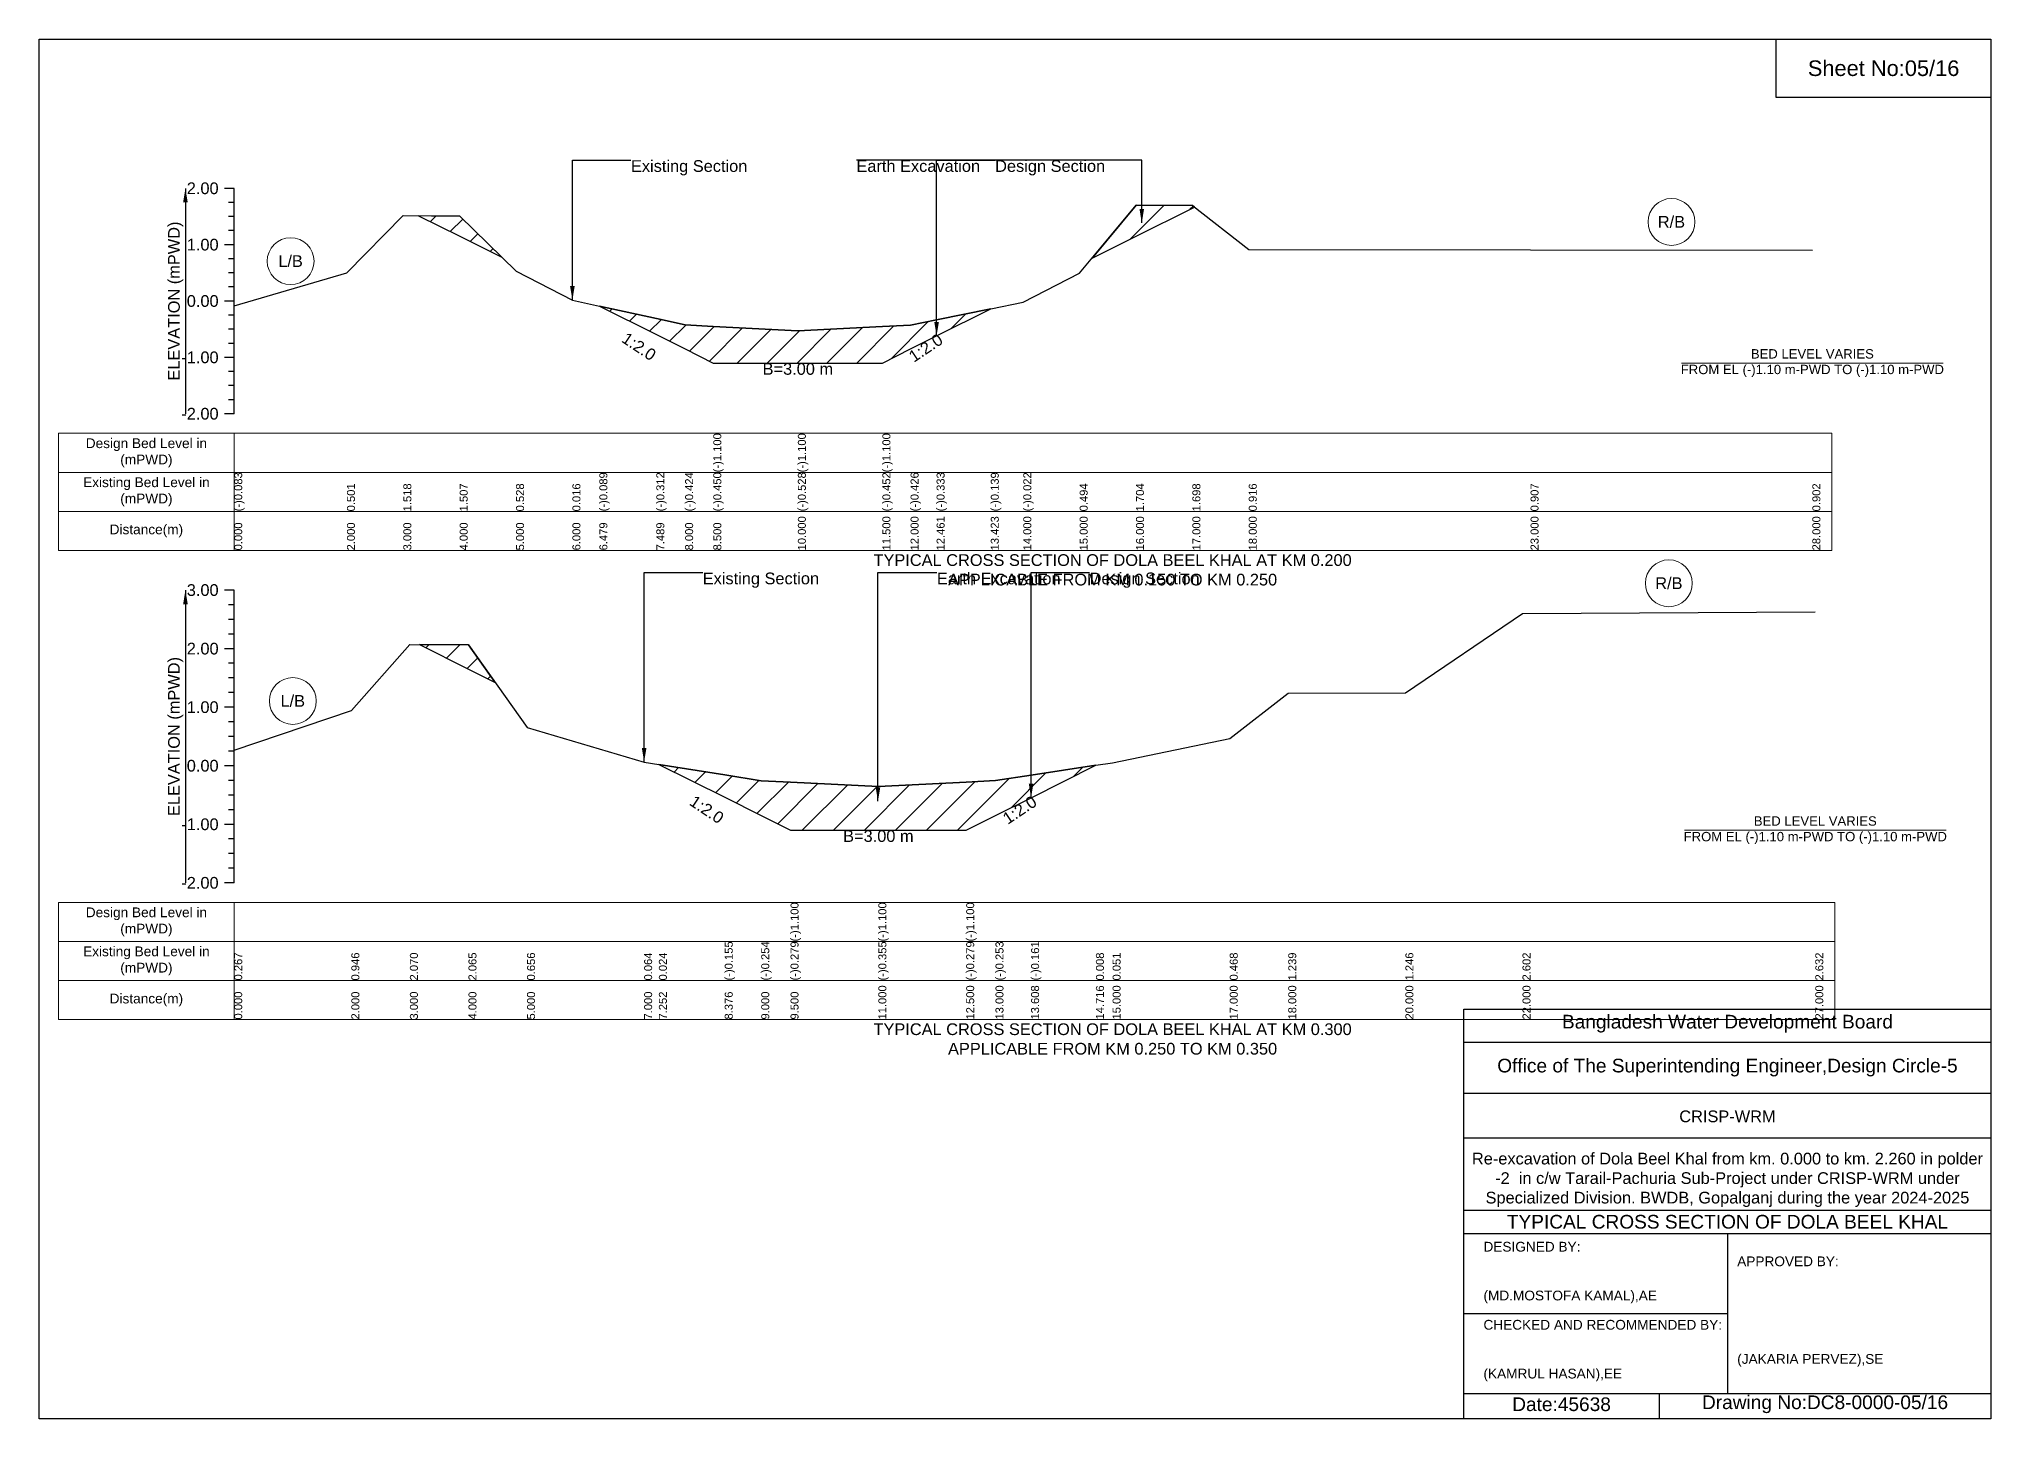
# Model space of a CAD drawing. Header units: inches. Extents: x 91000 to 258000, y -5656 to 125.
# Drawn here: x 140000 to 148000, y -5656 to 0 of the extents above; entities that cross this region are included whole.
import ezdxf

# ---------------------------------------------------------------- set-up
doc = ezdxf.new("R2010")
doc.units = ezdxf.units.IN
doc.header["$LTSCALE"] = 7
doc.header["$MEASUREMENT"] = 0
for name, color, linetype, lineweight in [('Cross section Data Border', 7, 'Continuous', 9), ('Cross Section Labels', 7, 'Continuous', 9), ('Existing_Bed_Level for Xsection', 7, 'Continuous', 25)]:
    doc.layers.add(name, color=color, linetype=linetype, lineweight=lineweight)
doc.styles.get("Standard").update_dxf_attribs({"font": 'arial.ttf'})
doc.dimstyles.get("Standard").update_dxf_attribs({"dimtxt": 0.18, "dimasz": 0.18, "dimexe": 0.18, "dimexo": 0.0625, "dimgap": 0.09, "dimtad": 0, "dimtih": 1, "dimtoh": 1, "dimdec": 4, "dimzin": 0, "dimdsep": 46, "dimtxsty": 'Standard', "dimcen": 0.09, "dimadec": 0, "dimazin": 0, "dimtfac": 1, "dimtdec": 4, "dimtofl": 0, "dimtmove": 0, "dimatfit": 3, "dimfxl": 1, "dimtolj": 1, "dimtzin": 0, "dimarcsym": 0})

msp = doc.modelspace()

# ---------------------------------------------------------------- hatches: boundary and pattern name
at = {"layer": 'Existing_Bed_Level for Xsection'}
h = msp.add_hatch(dxfattribs=at)
h.set_pattern_fill('ANSI31', color=256, scale=693, style=0)
h.paths.add_polyline_path([(144315.8, -898.5), (144496, -808.4), (144727, -692.9), (144735.6, -688.6), (144727, -681.8), (144496, -680.4)])
h = msp.add_hatch(dxfattribs=at)
h.set_pattern_fill('ANSI31', color=256, scale=693, style=0)
h.paths.add_polyline_path([(141555.4, -724.1), (141724, -808.4), (141896.2, -894.5), (141724, -725.9)])
h = msp.add_hatch(dxfattribs=at)
h.set_pattern_fill('ANSI31', color=256, scale=693, style=0)
h.paths.add_polyline_path([(142296.5, -1094.7), (142530, -1211.4), (142648, -1270.4), (142763.5, -1328.1), (143110, -1328.1), (143456.5, -1328.1), (143572, -1270.4), (143678.6, -1217.1), (143900.7, -1106), (143678.6, -1150.9), (143572, -1172.4), (143456.5, -1178.3), (143110, -1196), (142763.5, -1178), (142648, -1172), (142530, -1146)])
h = msp.add_hatch(dxfattribs=at)
h.set_pattern_fill('ANSI31', color=256, scale=720, style=0)
h.paths.add_polyline_path([(141558.8, -2482.2), (141760, -2582.8), (141869.6, -2637.6), (141760, -2483.2)])
h = msp.add_hatch(dxfattribs=at)
h.set_pattern_fill('ANSI31', color=256, scale=720, style=0)
h.paths.add_polyline_path([(142540.5, -2973.1), (142810.3, -3107.9), (142960, -3182.8), (143080, -3242.8), (143440, -3242.8), (143800, -3242.8), (143920, -3182.8), (144065.9, -3109.9), (144331.7, -2976.9), (144065.9, -3017.3), (143920, -3039.5), (143800, -3045.6), (143440, -3064), (143080, -3045.8), (142960, -3039.8), (142810.3, -3016)])

# ---------------------------------------------------------------- linework, layer by layer
for points in [[(140000, 0), (148000, 0), (148000, -5656), (140000, -5656)], [(147120, 0), (148000, 0), (148000, -240), (147120, -240)]]:
    msp.add_lwpolyline(points, close=True)
for points in [[(145840, -5656), (145840, -3976), (148000, -3976)], [(145840, -4112), (148000, -4112)], [(145840, -4320), (148000, -4320)], [(145840, -4504), (148000, -4504)], [(145840, -4800), (148000, -4800)], [(145840, -4896), (148000, -4896)], [(146920, -4896), (146920, -5552)], [(145840, -5224), (146920, -5224)], [(145840, -5552), (148000, -5552)], [(146640, -5552), (146640, -5656)]]:
    msp.add_lwpolyline(points)
at = {"layer": 'Cross section Data Border'}
for points in [[(140080, -1616), (147348, -1616), (147348, -2096), (140080, -2096)], [(140080, -3538.8), (147360, -3538.8), (147360, -4018.8), (140080, -4018.8)]]:
    msp.add_lwpolyline(points, close=True, dxfattribs=at)
for points in [[(140800, -1616), (140800, -2096)], [(140080, -1776), (147348, -1776)], [(140080, -1936), (147348, -1936)], [(140800, -3538.8), (140800, -4018.8)], [(140080, -3698.8), (147360, -3698.8)], [(140080, -3858.8), (147360, -3858.8)]]:
    msp.add_lwpolyline(points, dxfattribs=at)
at = {"layer": 'Cross Section Labels'}
for points in [[(146732.2, -1328.1), (147803.8, -1328.1)], [(146744.2, -3242.8), (147815.8, -3242.8)]]:
    msp.add_lwpolyline(points, dxfattribs=at)
for centre in [(146690.5, -749.6), (141031, -910.3), (146680, -2230.7), (141040, -2713.2)]:
    msp.add_circle(centre, 96, dxfattribs=at)
at = {"layer": 'Existing_Bed_Level for Xsection'}
for points in [[(140800, -612), (140760, -612)], [(140800, -1536), (140800, -1305), (140800, -1074), (140800, -843), (140800, -612)], [(140800, -669.8), (140776, -669.8)], [(140800, -1093.2), (141262, -958.3), (141493, -723.4), (141724, -725.9), (141955, -952.1), (142186, -1070.3), (142296.5, -1094.7), (142530, -1146), (142648, -1172), (142763.5, -1178), (142763.5, -1178), (143110, -1196), (143110, -1196), (143456.5, -1178.3), (143456.5, -1178.3), (143572, -1172.4), (143678.6, -1150.9), (143900.7, -1106), (144034, -1079.1), (144265, -959.9), (144496, -680.4), (144727, -681.8), (144958, -862.4), (146113, -864.5), (147268, -865.7)], [(140800, -727.5), (140776, -727.5)], [(140800, -785.3), (140776, -785.3)], [(140800, -843), (140760, -843)], [(140800, -900.8), (140776, -900.8)], [(140800, -958.5), (140776, -958.5)], [(140800, -1016.3), (140776, -1016.3)], [(140800, -1074), (140760, -1074)], [(140800, -1131.8), (140776, -1131.8)], [(140800, -1189.5), (140776, -1189.5)], [(140800, -1247.3), (140776, -1247.3)], [(140800, -1305), (140760, -1305)], [(140800, -1362.8), (140776, -1362.8)], [(140800, -1420.5), (140776, -1420.5)], [(140800, -1478.3), (140776, -1478.3)], [(140800, -1536), (140760, -1536)], [(140800, -2258.8), (140760, -2258.8)], [(140800, -2318.8), (140776, -2318.8)], [(140800, -3458.8), (140800, -3218.8), (140800, -2978.8), (140800, -2738.8), (140800, -2498.8), (140800, -2258.8)], [(140800, -2378.8), (140776, -2378.8)], [(140800, -2914.7), (141280, -2751.8), (141520, -2482), (141760, -2483.2), (142000, -2821.4), (142480, -2963.4), (142540.5, -2973.1), (142810.3, -3016), (142960, -3039.8), (143080, -3045.8), (143080, -3045.8), (143440, -3064), (143440, -3064), (143800, -3045.6), (143800, -3045.6), (143920, -3039.5), (144065.9, -3017.3), (144331.7, -2976.9), (144400, -2966.6), (144880, -2866.5), (145120, -2681.4), (145600, -2679.8), (146080, -2354.3), (147280, -2347.1)], [(140800, -2438.8), (140776, -2438.8)], [(140800, -2498.8), (140760, -2498.8)], [(140800, -2558.8), (140776, -2558.8)], [(140800, -2618.8), (140776, -2618.8)], [(140800, -2678.8), (140776, -2678.8)], [(140800, -2738.8), (140760, -2738.8)], [(140800, -2798.8), (140776, -2798.8)], [(140800, -2858.8), (140776, -2858.8)], [(140800, -2918.8), (140776, -2918.8)], [(140800, -2978.8), (140760, -2978.8)], [(140800, -3038.8), (140776, -3038.8)], [(140800, -3098.8), (140776, -3098.8)], [(140800, -3158.8), (140776, -3158.8)], [(140800, -3218.8), (140760, -3218.8)], [(140800, -3278.8), (140776, -3278.8)], [(140800, -3338.8), (140776, -3338.8)], [(140800, -3398.8), (140776, -3398.8)], [(140800, -3458.8), (140760, -3458.8)]]:
    msp.add_lwpolyline(points, dxfattribs=at)
for points in [[(144315.8, -898.5), (144496, -808.4), (144727, -692.9), (144735.6, -688.6), (144727, -681.8), (144496, -680.4)], [(141555.4, -724.1), (141724, -808.4), (141896.2, -894.5), (141724, -725.9)], [(142296.5, -1094.7), (142530, -1211.4), (142648, -1270.4), (142763.5, -1328.1), (142763.5, -1328.1), (143110, -1328.1), (143110, -1328.1), (143456.5, -1328.1), (143456.5, -1328.1), (143572, -1270.4), (143678.6, -1217.1), (143900.7, -1106), (143678.6, -1150.9), (143572, -1172.4), (143456.5, -1178.3), (143456.5, -1178.3), (143110, -1196), (143110, -1196), (142763.5, -1178), (142763.5, -1178), (142648, -1172), (142530, -1146)], [(141558.8, -2482.2), (141760, -2582.8), (141869.6, -2637.6), (141760, -2483.2)], [(142540.5, -2973.1), (142540.5, -2973.1), (142810.3, -3107.9), (142960, -3182.8), (143080, -3242.8), (143080, -3242.8), (143440, -3242.8), (143440, -3242.8), (143800, -3242.8), (143800, -3242.8), (143920, -3182.8), (144065.9, -3109.9), (144331.7, -2976.9), (144331.7, -2976.9), (144331.7, -2976.9), (144065.9, -3017.3), (143920, -3039.5), (143800, -3045.6), (143800, -3045.6), (143440, -3064), (143440, -3064), (143080, -3045.8), (143080, -3045.8), (142960, -3039.8), (142810.3, -3016), (142540.5, -2973.1)]]:
    msp.add_lwpolyline(points, close=True, dxfattribs=at)

# ---------------------------------------------------------------- texts
at = {"attachment_point": 5}
for s, insert, char_height in [('Sheet No:05/16', (147560, -120), 64), ('Bangladesh Water Development Board', (146920, -4036), 56), ('Office of The Superintending Engineer,Design Circle-5', (146920, -4216), 56)]:
    msp.add_mtext(s, dxfattribs=dict(at, insert=insert, char_height=char_height))
for s, insert, char_height, width, attachment_point in [('CRISP-WRM', (146920, -4416), 48, 2240, 5), ('Re-excavation of Dola Beel Khal from km. 0.000 to km. 2.260 in polder -2  in c/w Tarail-Pachuria Sub-Project under CRISP-WRM under Specialized Division. BWDB, Gopalganj during the year 2024-2025', (146920, -4676), 48, 2160, 5), ('TYPICAL CROSS SECTION OF DOLA BEEL KHAL', (146920, -4848), 56, 2240, 5), ('DESIGNED BY:^J^J^J(MD.MOSTOFA KAMAL),AE', (145920, -5056), 40, 1120, 4), ('APPROVED BY:^J^J^J^J^J^J(JAKARIA PERVEZ),SE', (146960, -5216), 40, 1120, 4), ('CHECKED AND RECOMMENDED BY:^J^J^J(KAMRUL HASAN),EE', (145920, -5376), 40, 1120, 4), ('Date:45638', (146240, -5596), 56, 1120, 5), ('Drawing No:DC8-0000-05/16', (147320, -5596), 56, 1760, 5)]:
    msp.add_mtext(s, dxfattribs=dict(insert=insert, char_height=char_height, width=width, attachment_point=attachment_point))
at = {"layer": 'Cross section Data Border', "char_height": 40, "width": 640, "attachment_point": 5}
for s, insert in [('Design Bed Level in (mPWD)', (140440, -1696)), ('Existing Bed Level in (mPWD)', (140440, -1856)), ('Distance(m)', (140440, -2016)), ('Design Bed Level in (mPWD)', (140440, -3618.8)), ('Existing Bed Level in (mPWD)', (140440, -3778.8)), ('Distance(m)', (140440, -3938.8))]:
    msp.add_mtext(s, dxfattribs=dict(at, insert=insert))
at = {"layer": 'Cross Section Labels'}
for s, insert, char_height, attachment_point in [('Existing Section', (142426, -496.5), 48, 1), ('Earth Excavation', (143350, -496.5), 48, 1), ('Design Section', (143918.6, -496.5), 48, 1), ('R/B', (146690.5, -749.6), 48, 5), ('L/B', (141031, -910.3), 48, 5), ('BED LEVEL VARIES ^JFROM EL (-)1.10 m-PWD TO (-)1.10 m-PWD', (147268, -1328.1), 38.4, 5), ('B=3.00 m', (143110, -1328.1), 48, 2), ('TYPICAL CROSS SECTION OF DOLA BEEL KHAL AT KM 0.200^JAPPLICABLE FROM KM 0.150 TO KM 0.250', (144400, -2176), 48, 5), ('Existing Section', (142720, -2186.8), 48, 1), ('Earth Excavation', (143680, -2186.8), 48, 1), ('Design Section', (144305.9, -2186.8), 48, 1), ('R/B', (146680, -2230.7), 48, 5), ('L/B', (141040, -2713.2), 48, 5), ('BED LEVEL VARIES ^JFROM EL (-)1.10 m-PWD TO (-)1.10 m-PWD', (147280, -3242.8), 38.4, 5), ('B=3.00 m', (143440, -3242.8), 48, 2), ('TYPICAL CROSS SECTION OF DOLA BEEL KHAL AT KM 0.300^JAPPLICABLE FROM KM 0.250 TO KM 0.350', (144400, -4098.8), 48, 5)]:
    msp.add_mtext(s, dxfattribs=dict(at, insert=insert, char_height=char_height, attachment_point=attachment_point))
at = {"layer": 'Cross Section Labels', "char_height": 48, "attachment_point": 2}
for insert, rotation in [((142472.3, -1240.3), 326.30993), ((143620.8, -1246), 33.69007), ((142750.3, -3137.9), 326.30993), ((144005.9, -3139.9), 33.69007)]:
    msp.add_mtext('1:2.0', dxfattribs=dict(at, insert=insert, rotation=rotation))
at = {"layer": 'Existing_Bed_Level for Xsection', "char_height": 48, "attachment_point": 6}
for s, insert in [('2.00', (140736, -612)), ('1.00', (140736, -843)), ('0.00', (140736, -1074)), ('-1.00', (140736, -1305)), ('-2.00', (140736, -1536)), ('3.00', (140736, -2258.8)), ('2.00', (140736, -2498.8)), ('1.00', (140736, -2738.8)), ('0.00', (140736, -2978.8)), ('-1.00', (140736, -3218.8)), ('-2.00', (140736, -3458.8))]:
    msp.add_mtext(s, dxfattribs=dict(at, insert=insert))
at = {"layer": 'Existing_Bed_Level for Xsection', "rotation": 90}
for s, insert, char_height, attachment_point in [('ELEVATION (mPWD)', (140560, -1074), 48, 5), ('(-)1.100', (142763.5, -1776), 32.8, 1), ('(-)1.100', (143110, -1776), 32.8, 1), ('(-)1.100', (143456.5, -1776), 32.8, 1), ('(-)0.083', (140800, -1936), 32.8, 1), ('0.501', (141262, -1936), 32.8, 1), ('1.518', (141493, -1936), 32.8, 1), ('1.507', (141724, -1936), 32.8, 1), ('0.528', (141955, -1936), 32.8, 1), ('0.016', (142186, -1936), 32.8, 1), ('(-)0.089', (142296.5, -1936), 32.8, 1), ('(-)0.312', (142530, -1936), 32.8, 1), ('(-)0.424', (142648, -1936), 32.8, 1), ('(-)0.450', (142763.5, -1936), 32.8, 1), ('(-)0.528', (143110, -1936), 32.8, 1), ('(-)0.452', (143456.5, -1936), 32.8, 1), ('(-)0.426', (143572, -1936), 32.8, 1), ('(-)0.333', (143678.6, -1936), 32.8, 1), ('(-)0.139', (143900.7, -1936), 32.8, 1), ('(-)0.022', (144034, -1936), 32.8, 1), ('0.494', (144265, -1936), 32.8, 1), ('1.704', (144496, -1936), 32.8, 1), ('1.698', (144727, -1936), 32.8, 1), ('0.916', (144958, -1936), 32.8, 1), ('0.907', (146113, -1936), 32.8, 1), ('0.902', (147268, -1936), 32.8, 1), ('0.000', (140800, -2096), 32.8, 1), ('2.000', (141262, -2096), 32.8, 1), ('3.000', (141493, -2096), 32.8, 1), ('4.000', (141724, -2096), 32.8, 1), ('5.000', (141955, -2096), 32.8, 1), ('6.000', (142186, -2096), 32.8, 1), ('6.479', (142296.5, -2096), 32.8, 1), ('7.489', (142530, -2096), 32.8, 1), ('8.000', (142648, -2096), 32.8, 1), ('8.500', (142763.5, -2096), 32.8, 1), ('10.000', (143110, -2096), 32.8, 1), ('11.500', (143456.5, -2096), 32.8, 1), ('12.000', (143572, -2096), 32.8, 1), ('12.461', (143678.6, -2096), 32.8, 1), ('13.423', (143900.7, -2096), 32.8, 1), ('14.000', (144034, -2096), 32.8, 1), ('15.000', (144265, -2096), 32.8, 1), ('16.000', (144496, -2096), 32.8, 1), ('17.000', (144727, -2096), 32.8, 1), ('18.000', (144958, -2096), 32.8, 1), ('23.000', (146113, -2096), 32.8, 1), ('28.000', (147268, -2096), 32.8, 1), ('ELEVATION (mPWD)', (140560, -2858.8), 48, 5), ('(-)1.100', (143080, -3698.8), 32.8, 1), ('(-)1.100', (143440, -3698.8), 32.8, 1), ('(-)1.100', (143800, -3698.8), 32.8, 1), ('0.267', (140800, -3858.8), 32.8, 1), ('0.946', (141280, -3858.8), 32.8, 1), ('2.070', (141520, -3858.8), 32.8, 1), ('2.065', (141760, -3858.8), 32.8, 1), ('0.656', (142000, -3858.8), 32.8, 1), ('0.064', (142480, -3858.8), 32.8, 1), ('0.024', (142540.5, -3858.8), 32.8, 1), ('(-)0.155', (142810.3, -3858.8), 32.8, 1), ('(-)0.254', (142960, -3858.8), 32.8, 1), ('(-)0.279', (143080, -3858.8), 32.8, 1), ('(-)0.355', (143440, -3858.8), 32.8, 1), ('(-)0.279', (143800, -3858.8), 32.8, 1), ('(-)0.253', (143920, -3858.8), 32.8, 1), ('(-)0.161', (144065.9, -3858.8), 32.8, 1), ('0.008', (144331.7, -3858.8), 32.8, 1), ('0.051', (144400, -3858.8), 32.8, 1), ('0.468', (144880, -3858.8), 32.8, 1), ('1.239', (145120, -3858.8), 32.8, 1), ('1.246', (145600, -3858.8), 32.8, 1), ('2.602', (146080, -3858.8), 32.8, 1), ('2.632', (147280, -3858.8), 32.8, 1), ('0.000', (140800, -4018.8), 32.8, 1), ('2.000', (141280, -4018.8), 32.8, 1), ('3.000', (141520, -4018.8), 32.8, 1), ('4.000', (141760, -4018.8), 32.8, 1), ('5.000', (142000, -4018.8), 32.8, 1), ('7.000', (142480, -4018.8), 32.8, 1), ('7.252', (142540.5, -4018.8), 32.8, 1), ('8.376', (142810.3, -4018.8), 32.8, 1), ('9.000', (142960, -4018.8), 32.8, 1), ('9.500', (143080, -4018.8), 32.8, 1), ('11.000', (143440, -4018.8), 32.8, 1), ('12.500', (143800, -4018.8), 32.8, 1), ('13.000', (143920, -4018.8), 32.8, 1), ('13.608', (144065.9, -4018.8), 32.8, 1), ('14.716', (144331.7, -4018.8), 32.8, 1), ('15.000', (144400, -4018.8), 32.8, 1), ('17.000', (144880, -4018.8), 32.8, 1), ('18.000', (145120, -4018.8), 32.8, 1), ('20.000', (145600, -4018.8), 32.8, 1), ('22.000', (146080, -4018.8), 32.8, 1), ('27.000', (147280, -4018.8), 32.8, 1)]:
    msp.add_mtext(s, dxfattribs=dict(at, insert=insert, char_height=char_height, attachment_point=attachment_point))

# ---------------------------------------------------------------- leaders
at = {"layer": 'Cross Section Labels', "annotation_type": 0, "has_hookline": 1}
for points, hookline_direction, text_width in [([(142186, -1070.3), (142186, -496.5), (142425.9, -496.5)], 0, 467.2), ([(144519.6, -753.8), (144519.6, -496.5), (143350.1, -496.5)], 1, 497), ([(143678.6, -1217.1), (143678.6, -496.5), (143918.5, -496.5)], 0, 441.2), ([(142480, -2963.4), (142480, -2186.8), (142719.9, -2186.8)], 0, 467.2), ([(143438.4, -3124.3), (143438.4, -2186.8), (143679.9, -2186.8)], 0, 497), ([(144065.9, -3109.9), (144065.9, -2186.8), (144305.8, -2186.8)], 0, 441.2)]:
    msp.add_leader(points, dimstyle='Standard', override={"dimasz": 57.6}, dxfattribs=dict(at, hookline_direction=hookline_direction, text_width=text_width))
at = {"layer": 'Existing_Bed_Level for Xsection'}
for points in [[(140600, -612), (140600, -1536)], [(140600, -2258.8), (140600, -3458.8)]]:
    msp.add_leader(points, dimstyle='Standard', override={"dimasz": 57.6}, dxfattribs=at)

doc.saveas('drawing.dxf')
